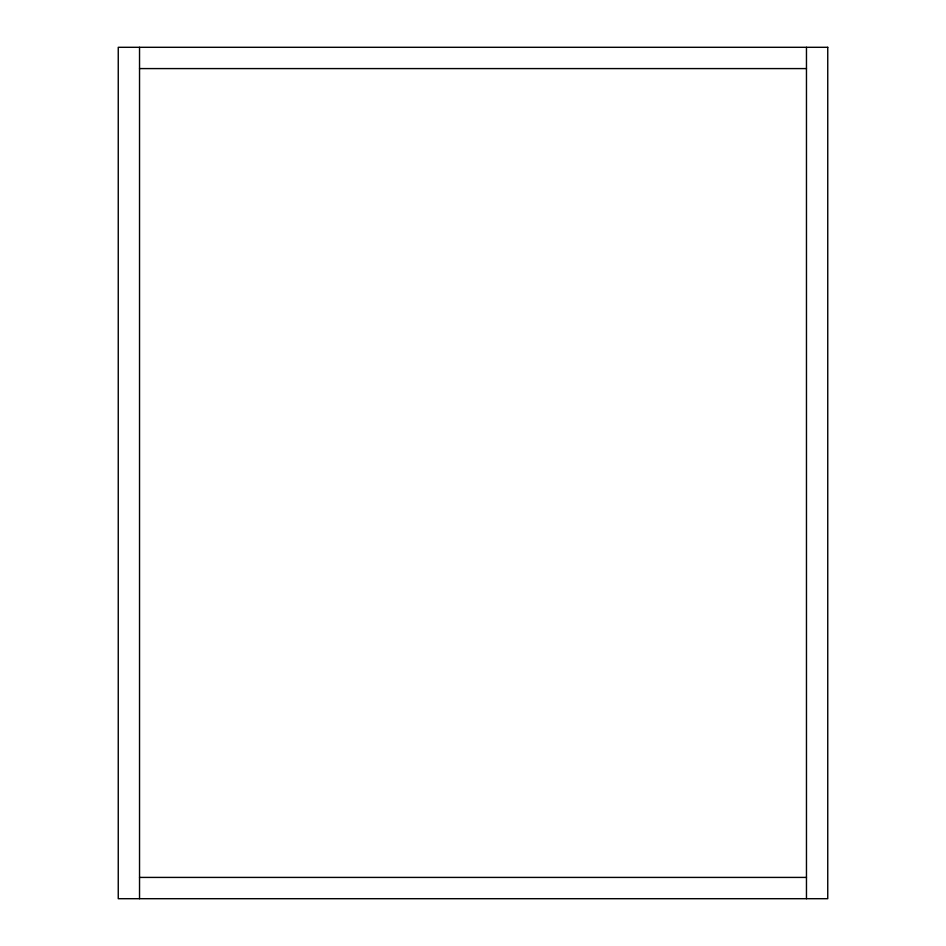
<?xml version="1.0" encoding="UTF-8"?>
<svg xmlns="http://www.w3.org/2000/svg" width="946" height="946" viewBox="0 0 946 946"><rect width="100%" height="100%" fill="white"/><g stroke="black" fill="none" stroke-linecap="round" stroke-linejoin="round"><path stroke-width="1.42" d="M139.535 68.585L806.465 68.585M139.535 877.415L806.465 877.415M806.465 47.3L806.465 898.7M139.535 47.3L139.535 898.7M827.75 47.3L118.25 47.3L118.25 898.7L827.75 898.7L827.75 47.3"/></g></svg>
